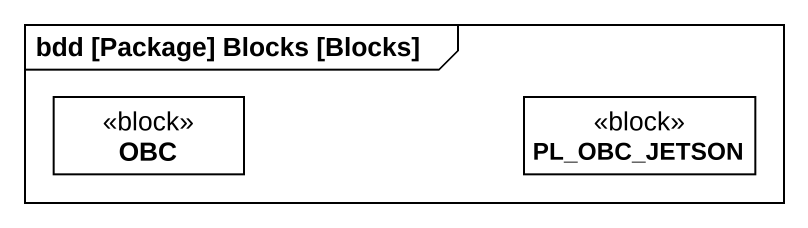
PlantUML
@startuml
mainframe bdd [Package] Blocks [Blocks]
hide circle
hide empty members
class OBC <<block>>
class PL_OBC_JETSON <<block>>
@enduml
